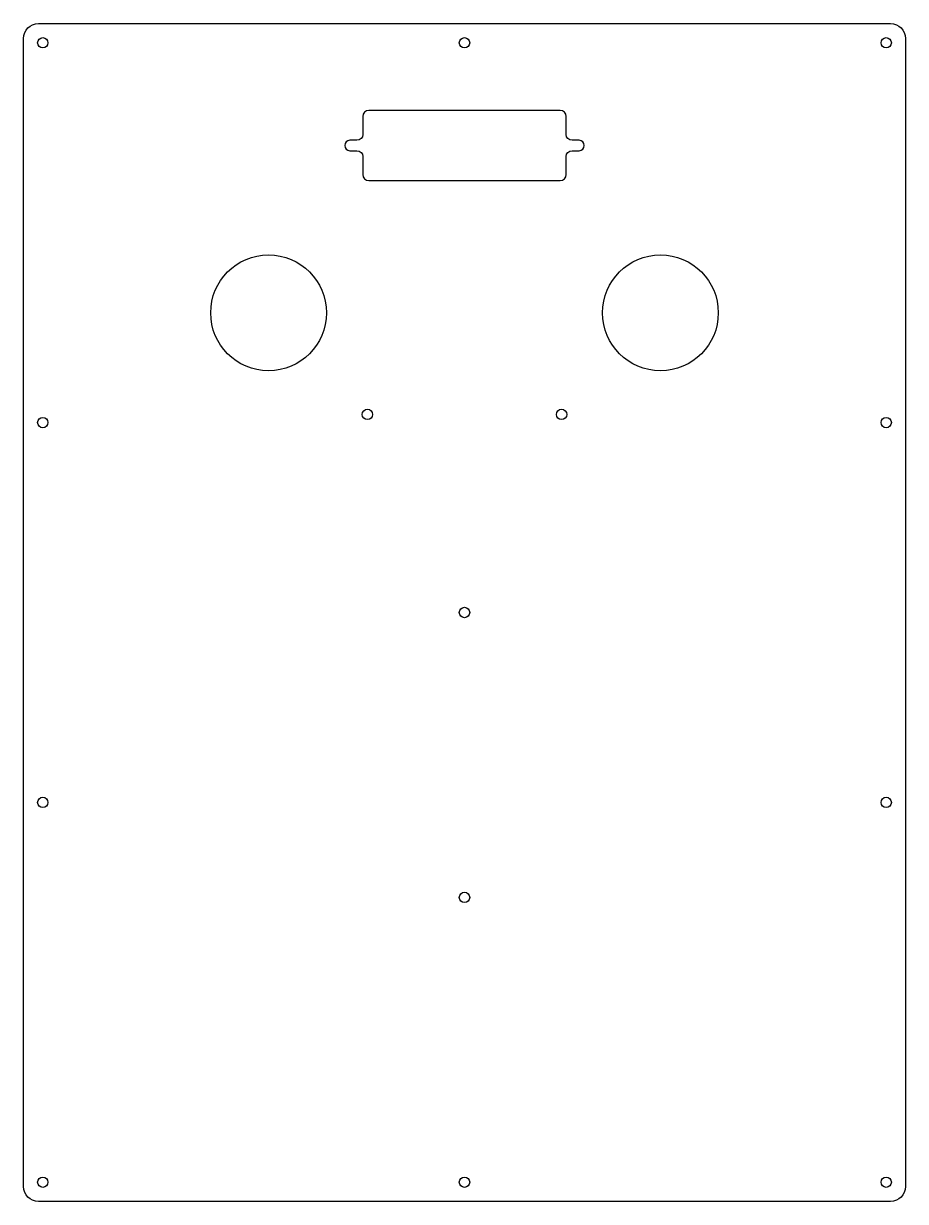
# Model space of a CAD drawing. Header units: centimetres. Extents: x -16.4 to 13.4, y -9.1 to 30.7.
import ezdxf

# ---------------------------------------------------------------- set-up
doc = ezdxf.new("R2010")
doc.units = ezdxf.units.CM
doc.header["$MEASUREMENT"] = 0
doc.layers.add('rear_sf v4_0', color=7, linetype='Continuous')

msp = doc.modelspace()

# ---------------------------------------------------------------- linework, layer by layer
at = {"layer": 'rear_sf v4_0'}
for p, q in [((-15.9, 30.71), (12.9, 30.71)), ((-16.4, -8.59), (-16.4, 30.21)), ((13.4, 30.21), (13.4, -8.59)), ((-4.935, 27.575), (-4.935, 26.965)), ((1.735, 27.775), (-4.735, 27.775)), ((1.935, 26.965), (1.935, 27.575)), ((-5.135, 26.765), (-5.37, 26.765)), ((2.37, 26.765), (2.135, 26.765)), ((-5.37, 26.415), (-5.135, 26.415)), ((2.135, 26.415), (2.37, 26.415)), ((-4.935, 26.215), (-4.935, 25.605)), ((1.935, 25.605), (1.935, 26.215)), ((-4.735, 25.405), (1.735, 25.405)), ((12.9, -9.09), (-15.9, -9.09))]:
    msp.add_line(p, q, dxfattribs=at)
for centre, radius in [((-15.75, 30.06), 0.175), ((-1.5, 30.06), 0.175), ((12.75, 30.06), 0.175), ((-8.121, 20.936), 1.955), ((5.121, 20.936), 1.955), ((-4.78, 17.503), 0.175), ((1.78, 17.503), 0.175), ((-15.75, 17.227), 0.175), ((12.75, 17.227), 0.175), ((-1.5, 10.81), 0.175), ((-15.75, 4.393), 0.175), ((12.75, 4.393), 0.175), ((-1.5, 1.185), 0.175), ((-15.75, -8.44), 0.175), ((-1.5, -8.44), 0.175), ((12.75, -8.44), 0.175)]:
    msp.add_circle(centre, radius, dxfattribs=at)
at = {"layer": 'rear_sf v4_0', "extrusion": (0, 0, -1)}
for centre, radius, start, end in [((15.9, 30.21), 0.5, 360, 90), ((-12.9, 30.21), 0.5, 90, 180), ((5.135, 26.965), 0.2, 180, 270), ((-2.135, 26.965), 0.2, 270, 0), ((5.135, 26.215), 0.2, 90, 180), ((-2.135, 26.215), 0.2, 0, 90), ((15.9, -8.59), 0.5, 270, 360), ((-12.9, -8.59), 0.5, 180, 270)]:
    msp.add_arc(centre, radius, start, end, dxfattribs=at)
at = {"layer": 'rear_sf v4_0'}
for centre, radius, start, end in [((-4.735, 27.575), 0.2, 90, 180), ((1.735, 27.575), 0.2, 0, 90), ((-5.37, 26.59), 0.175, 90, 270), ((2.37, 26.59), 0.175, 270, 90), ((-4.735, 25.605), 0.2, 180, 270), ((1.735, 25.605), 0.2, 270, 0)]:
    msp.add_arc(centre, radius, start, end, dxfattribs=at)

doc.saveas('drawing.dxf')
